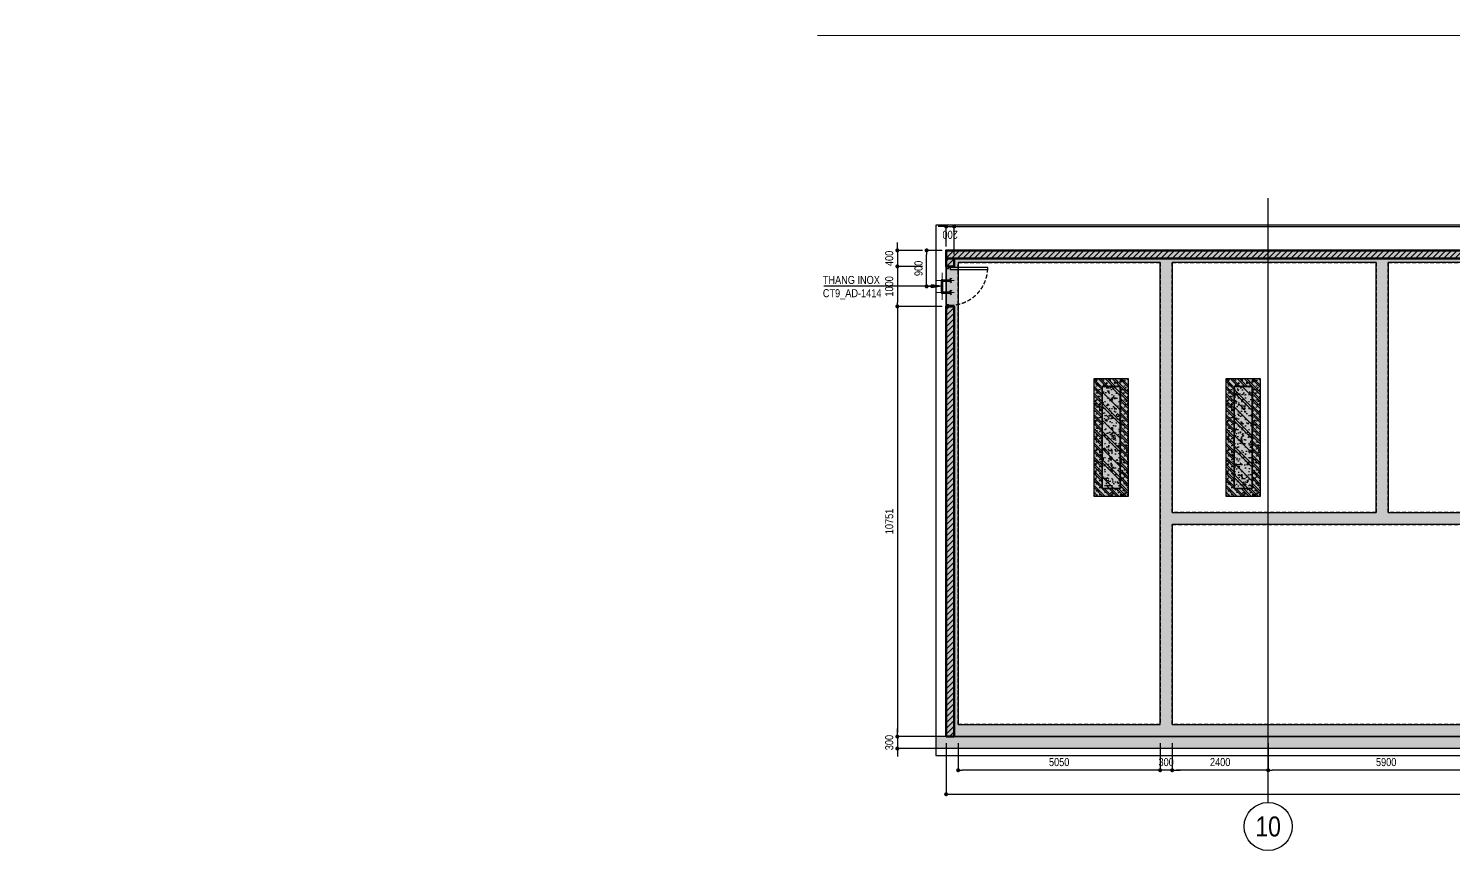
# Model space of a CAD drawing. Header units: millimetres. Extents: x -3021235 to -2791292, y 574414 to 656108.
# Drawn here: x -2884535 to -2848912, y 614676 to 635219 of the extents above; entities that cross this region are included whole.
import ezdxf
from ezdxf.enums import TextEntityAlignment as Align
from ezdxf.xclip import XClip

# ---------------------------------------------------------------- set-up
doc = ezdxf.new("R2010")
doc.units = ezdxf.units.MM
doc.header["$LTSCALE"] = 100
doc.header["$MEASUREMENT"] = 0
for name, pattern in [('Grid Line 200$0$Center101', [13, 10, -1, 1, -1]), ('Hidden10.5', [1.5, 1, -0.5]), ('HTT Center', [13, 10, -1, 1, -1]), ('HTT Hidden 10.5', [1.5, 1, -0.5]), ('MB Ham 2$0$Core 1A$0$Hidden10.5', [1.5, 1, -0.5])]:
    doc.linetypes.add(name, pattern=pattern)
doc.layers.get('0').update_dxf_attribs({"lineweight": 9})
doc.layers.get('Defpoints').update_dxf_attribs({"color": 254, "lineweight": 0})
for name, color, linetype in [('Dim 100', 14, 'Continuous'), ('Door', 20, 'Continuous'), ('Grid Line 200$0$Grid Line', 251, 'Grid Line 200$0$Center101'), ('Hatch vat lieu', 252, 'Continuous'), ('Ky hieu Truc', 1, 'Continuous'), ('Level', 94, 'Continuous'), ('MB Ham 2$0$Concrete Hatch', 218, 'Continuous'), ('MB Ham 2$0$Concrete Line', 6, 'Continuous'), ('MB Ham 2$0$Concrete Solid', 216, 'Continuous'), ('MB Ham 2$0$Opening Hidden', 154, 'MB Ham 2$0$Core 1A$0$Hidden10.5'), ('mb_cot ham 2$0$Concrete Hatch', 218, 'Continuous'), ('mb_cot ham 2$0$Concrete Line', 6, 'Continuous'), ('mb_cot ham 2$0$Concrete Solid', 216, 'Continuous'), ('mb_loi thang 2-19 twa$0$Brick Wall', 4, 'Continuous'), ('mb_loi thang 2-19 twa$0$Wall Hatch', 134, 'Continuous'), ('Net Thay khac', 30, 'Continuous'), ('Net thay Tuong', 3, 'Continuous')]:
    doc.layers.add(name, color=color, linetype=linetype)
doc.layers.add('Luoi Truc', color=251, linetype='HTT Center', lineweight=9)
doc.layers.add('mb_loi thang 2-19 twa$0$Wall Line', color=4, linetype='Continuous', lineweight=70)
doc.styles.add('Chi Tiet Ramp DD$0$VNI-HelveC', font='VHELVCN_0.TTF')
doc.styles.add('Grid Line 200$0$VNI-HelveCB', font='VHELVCB_0.TTF')
doc.styles.add('VNI-HelveC', font='VHELVCN_0.TTF')
doc.dimstyles.new('DIM 100', dxfattribs={"dimscale": 100, "dimtxt": 2, "dimasz": 1, "dimexe": 0, "dimexo": 1, "dimgap": 1, "dimtad": 1, "dimdec": 0, "dimzin": 12, "dimdsep": 46, "dimtxsty": 'Chi Tiet Ramp DD$0$VNI-HelveC', "dimblk": 'Chi Tiet Ramp DD$0$_Dot', "dimcen": 1, "dimclrd": 256, "dimclre": 256, "dimclrt": 3, "dimadec": 0, "dimazin": 0, "dimtfac": 1, "dimtdec": 0, "dimtix": 1, "dimtmove": 2, "dimatfit": 3, "dimldrblk": 'Chi Tiet Ramp DD$0$HTT Arrow 30', "dimfxl": 0, "dimtolj": 1, "dimtzin": 0, "dimarcsym": 0})
pattern_1 = [(45, (-105750, -127600), (-88.38835, 88.38835), []), (45, (-105750, -127545), (-88.38835, 88.38835), []), (50, (-105750, -127600), (358.6301, -31.37607), [37.5, -412.5]), (355, (-105750, -127600), (-69.3757, 376.0961), [30, -330]), (100.4514, (-105720.1, -127602.6), (289.2547, 344.7198), [31.8701, -350.57106]), (46.1842, (-105750, -127500), (533.6205, -82.7595), [56.25, -618.75]), (96.6356, (-105705.53, -127506.9), (467.3314, 487.059), [47.8051, -525.8565]), (351.1842, (-105750, -127500), (467.331, 487.0593), [45, -495]), (21, (-105700, -127525), (298.4535, -201.30945), [37.5, -412.5]), (326, (-105700, -127525), (121.6577, 362.575), [30, -330]), (71.4514, (-105675.13, -127541.77), (420.1113, 161.26525), [31.8701, -350.57106]), (37.5, (-105750, -127600), (6.07993, 166.44693), [0, -326, 0, -335, 0, -331.25]), (7.5, (-105750, -127600), (131.53477, 197.20586), [0, -191, 0, -318.5, 0, -126.25]), (327.5, (-105861.5, -127600), (266.91122, -11.27744), [0, -125, 0, -390, 0, -517.5]), (317.5, (-105911.5, -127600), (291.5931, 50.0525), [0, -162.5, 0, -259, 0, -367.5]), (0, (-105575, -127425), (0, 875), [87.5, -787.5]), (0, (-105312.5, -127250), (0, 875), [87.5, -787.5]), (0, (-105487.5, -126900), (0, 875), [87.5, -350, 87.5, -350]), (90, (-105575, -127425), (-875, 5e-14), [87.5, -787.5]), (90, (-105487.5, -126900), (-875, 5e-14), [87.5, -787.5]), (90, (-105225, -127250), (-875, 5e-14), [87.5, -787.5]), (90, (-105050, -126987.5), (-875, 5e-14), [87.5, -787.5]), (135, (-105487.5, -127425), (-875.0164, 9e-14), [123.76, -1113.7]), (135, (-105400, -126900), (-875.0164, 9e-14), [123.76, -1113.7]), (45, (-105312.5, -127250), (0, 875.0164), [123.76, -247.485, 123.76, -742.455]), (0, (-105925, -127600), (87.5, 87.5), [-175, 0])]

# ---------------------------------------------------------------- blocks, each defined once
blk = doc.blocks.new('*U877')
at = {"layer": 'mb_cot ham 2$0$Concrete Hatch'}
h = blk.add_hatch(dxfattribs=at)
h.set_pattern_fill('CONCRETE', color=256, scale=50, style=0, pattern_type=2)
h.set_pattern_definition([(45, (2000, -300), (-176.777, 176.777), []), (45, (2000, -250), (-353.55, 353.55), []), (50, (2000, -300), (358.63, -31.376), [37.5, -412.5]), (355, (2000, -300), (-69.376, 376.096), [30, -330]), (100.451, (2029.9, -302.6), (289.255, 344.72), [31.87, -350.57]), (46.184, (2000, -200), (533.62, -82.76), [56.25, -618.75]), (96.636, (2044.47, -206.9), (467.33, 487.06), [47.8, -525.86]), (351.184, (2000, -200), (467.33, 487.06), [45, -495]), (21, (2050, -225), (298.454, -201.31), [37.5, -412.5]), (326, (2050, -225), (121.66, 362.575), [30, -330]), (71.451, (2074.87, -241.78), (420.11, 161.265), [31.87, -350.57]), (37.5, (2000, -300), (6.08, 166.447), [0, -326, 0, -335, 0, -331.25]), (7.5, (2000, -300), (131.535, 197.206), [0, -191, 0, -318.5, 0, -126.25]), (327.5, (1888.5, -300), (266.911, -11.2774), [0, -125, 0, -390, 0, -517.5]), (317.5, (1838.5, -300), (291.593, 50.052), [0, -162.5, 0, -259, 0, -367.5]), (0, (2175, -125), (0, 875), [87.5, -787.5]), (0, (2437.5, 50), (0, 875), [87.5, -787.5]), (0, (2262.5, 400), (0, 875), [87.5, -350, 87.5, -350]), (90, (2175, -125), (-875, 5e-14), [87.5, -787.5]), (90, (2262.5, 400), (-875, 5e-14), [87.5, -787.5]), (90, (2525, 50), (-875, 5e-14), [87.5, -787.5]), (90, (2700, 312.5), (-875, 5e-14), [87.5, -787.5]), (135, (2262.5, -125), (-875.02, 9e-14), [123.76, -1113.7]), (135, (2350, 400), (-875.02, 9e-14), [123.76, -1113.7]), (45, (2437.5, 50), (9e-14, 875.02), [123.76, -247.485, 123.76, -742.455]), (0, (1825, -300), (87.5, 87.5), [-175, 0])])
h.paths.add_polyline_path([(-250, 100), (-250, -350), (2300, -350), (2300, 100)])
at = {"layer": 'mb_cot ham 2$0$Concrete Solid'}
blk.add_hatch(color=256, dxfattribs=at).paths.add_polyline_path([(-250, 100), (-250, -350), (2300, -350), (2300, 100)])
at = {"layer": 'mb_cot ham 2$0$Concrete Line'}
blk.add_lwpolyline([(-250, 100), (-250, -350), (2300, -350), (2300, 100)], close=True, dxfattribs=at)
blk = doc.blocks.new('*U879')
at = {"layer": 'mb_cot ham 2$0$Concrete Hatch'}
h = blk.add_hatch(dxfattribs=at)
h.set_pattern_fill('CONCRETE', color=256, scale=50, style=0, pattern_type=2)
h.set_pattern_definition([(45, (2000, -400), (-176.777, 176.777), []), (45, (2000, -350), (-353.55, 353.55), []), (50, (2000, -400), (358.63, -31.376), [37.5, -412.5]), (355, (2000, -400), (-69.376, 376.096), [30, -330]), (100.451, (2029.9, -402.6), (289.255, 344.72), [31.87, -350.57]), (46.184, (2000, -300), (533.62, -82.76), [56.25, -618.75]), (96.636, (2044.47, -306.9), (467.33, 487.06), [47.8, -525.86]), (351.184, (2000, -300), (467.33, 487.06), [45, -495]), (21, (2050, -325), (298.454, -201.31), [37.5, -412.5]), (326, (2050, -325), (121.66, 362.575), [30, -330]), (71.451, (2074.87, -341.78), (420.11, 161.265), [31.87, -350.57]), (37.5, (2000, -400), (6.08, 166.447), [0, -326, 0, -335, 0, -331.25]), (7.5, (2000, -400), (131.535, 197.206), [0, -191, 0, -318.5, 0, -126.25]), (327.5, (1888.5, -400), (266.911, -11.2774), [0, -125, 0, -390, 0, -517.5]), (317.5, (1838.5, -400), (291.593, 50.052), [0, -162.5, 0, -259, 0, -367.5]), (0, (2175, -225), (0, 875), [87.5, -787.5]), (0, (2437.5, -50), (0, 875), [87.5, -787.5]), (0, (2262.5, 300), (0, 875), [87.5, -350, 87.5, -350]), (90, (2175, -225), (-875, 5e-14), [87.5, -787.5]), (90, (2262.5, 300), (-875, 5e-14), [87.5, -787.5]), (90, (2525, -50), (-875, 5e-14), [87.5, -787.5]), (90, (2700, 212.5), (-875, 5e-14), [87.5, -787.5]), (135, (2262.5, -225), (-875.02, 9e-14), [123.76, -1113.7]), (135, (2350, 300), (-875.02, 9e-14), [123.76, -1113.7]), (45, (2437.5, -50), (9e-14, 875.02), [123.76, -247.485, 123.76, -742.455]), (0, (1825, -400), (87.5, 87.5), [-175, 0])])
h.paths.add_polyline_path([(-250, 50), (-250, -400), (2300, -400), (2300, 50)])
at = {"layer": 'mb_cot ham 2$0$Concrete Solid'}
blk.add_hatch(color=256, dxfattribs=at).paths.add_polyline_path([(-250, 50), (-250, -400), (2300, -400), (2300, 50)])
at = {"layer": 'mb_cot ham 2$0$Concrete Line'}
blk.add_lwpolyline([(-250, 50), (-250, -400), (2300, -400), (2300, 50)], close=True, dxfattribs=at)
blk = doc.blocks.new('mb_cot ham 2')
at = {"layer": 'mb_cot ham 2$0$Concrete Hatch'}
h = blk.add_hatch(dxfattribs=at)
h.set_pattern_fill('BTCT', color=256, scale=100, style=0, pattern_type=2)
h.set_pattern_definition([(45, (0, 0), (-176.7767, 176.7767), []), (45, (0, 110), (-176.7767, 176.7767), []), (50, (0, 0), (717.2602, -62.7521), [75, -825]), (355, (0, 0), (-138.7513, 752.192), [60, -660]), (100.4514, (59.8, -5.2), (578.5094, 689.4395), [63.7402, -701.142]), (46.1842, (0, 200), (1067.241, -165.519), [112.5, -1237.5]), (96.6356, (88.9, 186.2), (934.6627, 974.118), [95.61, -1051.713]), (351.1842, (0, 200), (934.662, 974.1186), [90, -990]), (21, (100, 150), (596.907, -402.6189), [75, -825]), (326, (100, 150), (243.3153, 725.15), [60, -660]), (71.4514, (149.74, 116.45), (840.2226, 322.5305), [63.7402, -701.142]), (37.5, (0, 0), (12.15986, 332.89385), [0, -652, 0, -670, 0, -662.5]), (7.5, (0, 0), (263.06954, 394.4117), [0, -382, 0, -637, 0, -252.5]), (327.5, (-223, 0), (533.82244, -22.55487), [0, -250, 0, -780, 0, -1035]), (317.5, (-323, 0), (583.1862, 100.105), [0, -325, 0, -518, 0, -735]), (0, (350, 350), (0, 1750), [175, -1575]), (0, (875, 700), (0, 1750), [175, -1575]), (0, (525, 1400), (0, 1750), [175, -700, 175, -700]), (90, (350, 350), (-1750, 1e-13), [175, -1575]), (90, (525, 1400), (-1750, 1e-13), [175, -1575]), (90, (1050, 700), (-1750, 1e-13), [175, -1575]), (90, (1400, 1225), (-1750, 1e-13), [175, -1575]), (135, (525, 350), (-1750.033, 2e-13), [247.52, -2227.4]), (135, (700, 1400), (-1750.033, 2e-13), [247.52, -2227.4]), (45, (875, 700), (0, 1750.033), [247.52, -494.97, 247.52, -1484.91]), (0, (-350, 0), (175, 175), [-350, 0])])
h.paths.add_polyline_path([(105750, -5914), (103435, -8700), (32650, -8700), (32650, 84350), (0, 84350), (0, 85750), (-10600, 85750), (-10600, 163100), (99534, 163100), (105750, 158110), (105750, 127422), (105750, 127341)], flags=16)
h.paths.add_polyline_path([(99639, 163400), (-10900, 163400), (-10900, 85450), (-300, 85450), (-300, 84050), (32350, 84050), (32350, -9000), (103576, -9000), (106050, -6022), (106050, 158254)])
at = {"layer": 'mb_cot ham 2$0$Concrete Solid'}
h = blk.add_hatch(color=256, dxfattribs=at)
h.paths.add_polyline_path([(105750, -5914), (103435, -8700), (32650, -8700), (32650, 84350), (0, 84350), (0, 85750), (-10600, 85750), (-10600, 163100), (99534, 163100), (105750, 158110)], flags=16)
h.paths.add_polyline_path([(99639, 163400), (-10900, 163400), (-10900, 85450), (-300, 85450), (-300, 84050), (32350, 84050), (32350, -9000), (103576, -9000), (106050, -6022), (106050, 158254)])
at = {"layer": 'mb_cot ham 2$0$Concrete Line'}
for points in [[(32350, 84050), (-300, 84050), (-300, 85450), (-10900, 85450), (-10900, 163400), (99639, 163400), (106050, 158254), (106050, -6022), (103576, -9000), (32350, -9000)], [(32650, 84350), (0, 84350), (0, 85750), (-10600, 85750), (-10600, 163100), (99534, 163100), (105750, 158110), (105750, -5914), (103435, -8700), (32650, -8700)]]:
    blk.add_lwpolyline(points, close=True, dxfattribs=at)
for name, p in [('*U877', (97250, 83850)), ('*U879', (97250, 80600))]:
    blk.add_blockref(name, p, dxfattribs=at)
blk = doc.blocks.new('MB Ham 2$0$A$C3ad28147')
at = {"layer": 'MB Ham 2$0$Concrete Hatch'}
h = blk.add_hatch(dxfattribs=at)
h.set_pattern_fill('BTCT', color=256, scale=50, style=0, pattern_type=2)
h.set_pattern_definition(pattern_1)
h.paths.add_polyline_path([(-12151, -51300), (0, -51300), (0, -125), (-12151, -125)])
h.paths.add_polyline_path([(-11851, -20400), (-11851, -14900), (-300, -14900), (-300, -20400)], flags=16)
h.paths.add_polyline_path([(-4450, -20700), (-4450, -27800), (-11851, -27800), (-11851, -20700)], flags=16)
h.paths.add_polyline_path([(-4150, -20700), (-300, -20700), (-300, -35150), (-11851, -35150), (-11851, -28100), (-4150, -28100)], flags=16)
h.paths.add_polyline_path([(-11850, -8625), (-11851, -5100), (-9801, -5100), (-9800, -8625)], flags=16)
h.paths.add_polyline_path([(-9501, -8625), (-9501, -425), (-300, -425), (-300, -8625)], flags=16)
h.paths.add_polyline_path([(-5600, -35450), (-5600, -40250), (-11851, -40250), (-11851, -35450)], flags=16)
h.paths.add_polyline_path([(-11851, -4800), (-11851, -425), (-9801, -425), (-9801, -4800)], flags=16)
h.paths.add_polyline_path([(-5300, -35450), (-300, -35450), (-300, -45650), (-5300, -45650)], flags=16)
h.paths.add_polyline_path([(-5600, -40550), (-5600, -45650), (-11851, -45650), (-11851, -40550)], flags=16)
h.paths.add_polyline_path([(-300, -45950), (-300, -51000), (-11851, -51000), (-11851, -45950)], flags=16)
h.paths.add_polyline_path([(-6000, -8925), (-6000, -8850), (-8950, -8850), (-8950, -8925), (-11851, -8925), (-11851, -14600), (-300, -14600), (-300, -8925)], flags=16)
h = blk.add_hatch(dxfattribs=at)
h.set_pattern_fill('BTCT', color=256, scale=50, style=0, pattern_type=2)
h.set_pattern_definition(pattern_1)
h.paths.add_polyline_path([(-6200, -44100), (-8750, -44100), (-8750, -43650), (-6200, -43650)], flags=16)
h.paths.add_polyline_path([(-6000, -44300), (-8950, -44300), (-8950, -43450), (-6000, -43450)])
h = blk.add_hatch(dxfattribs=at)
h.set_pattern_fill('BTCT', color=256, scale=50, style=0, pattern_type=2)
h.set_pattern_definition([(45, (-105750, -130900), (-88.38835, 88.38835), []), (45, (-105750, -130845), (-88.38835, 88.38835), []), (50, (-105750, -130900), (358.6301, -31.3761), [37.5, -412.5]), (355, (-105750, -130900), (-69.3757, 376.0961), [30, -330]), (100.4514, (-105720.1, -130902.6), (289.2547, 344.7198), [31.8701, -350.5711]), (46.1842, (-105750, -130800), (533.6205, -82.7595), [56.25, -618.75]), (96.6356, (-105705.53, -130806.9), (467.3314, 487.059), [47.8051, -525.8565]), (351.1842, (-105750, -130800), (467.331, 487.0593), [45, -495]), (21, (-105700, -130825), (298.4535, -201.30945), [37.5, -412.5]), (326, (-105700, -130825), (121.6577, 362.575), [30, -330]), (71.4514, (-105675.13, -130841.77), (420.1113, 161.26525), [31.8701, -350.5711]), (37.5, (-105750, -130900), (6.07993, 166.44693), [0, -326, 0, -335, 0, -331.25]), (7.5, (-105750, -130900), (131.53477, 197.20586), [0, -191, 0, -318.5, 0, -126.25]), (327.5, (-105861.5, -130900), (266.91122, -11.27744), [0, -125, 0, -390, 0, -517.5]), (317.5, (-105911.5, -130900), (291.5931, 50.0525), [0, -162.5, 0, -259, 0, -367.5]), (0, (-105575, -130725), (0, 875), [87.5, -787.5]), (0, (-105312.5, -130550), (0, 875), [87.5, -787.5]), (0, (-105487.5, -130200), (0, 875), [87.5, -350, 87.5, -350]), (90, (-105575, -130725), (-875, 5e-14), [87.5, -787.5]), (90, (-105487.5, -130200), (-875, 5e-14), [87.5, -787.5]), (90, (-105225, -130550), (-875, 5e-14), [87.5, -787.5]), (90, (-105050, -130287.5), (-875, 5e-14), [87.5, -787.5]), (135, (-105487.5, -130725), (-875.0164, 9e-14), [123.76, -1113.7]), (135, (-105400, -130200), (-875.0164, 9e-14), [123.76, -1113.7]), (45, (-105312.5, -130550), (0, 875.0164), [123.76, -247.485, 123.76, -742.455]), (0, (-105925, -130900), (87.5, 87.5), [-175, 0])])
h.paths.add_polyline_path([(-6200, -47400), (-8750, -47400), (-8750, -46950), (-6200, -46950)], flags=16)
h.paths.add_polyline_path([(-6000, -47600), (-8950, -47600), (-8950, -46750), (-6000, -46750)])
at = {"layer": 'MB Ham 2$0$Concrete Solid'}
h = blk.add_hatch(color=256, dxfattribs=at)
h.paths.add_polyline_path([(-12151, -51300), (0, -51300), (0, -125), (-12151, -125)])
h.paths.add_polyline_path([(-11851, -20400), (-11851, -14900), (-300, -14900), (-300, -20400)], flags=16)
h.paths.add_polyline_path([(-4450, -20700), (-4450, -27800), (-11851, -27800), (-11851, -20700)], flags=16)
h.paths.add_polyline_path([(-4150, -20700), (-300, -20700), (-300, -35150), (-11851, -35150), (-11851, -28100), (-4150, -28100)], flags=16)
h.paths.add_polyline_path([(-11850, -8625), (-11851, -5100), (-9801, -5100), (-9800, -8625)], flags=16)
h.paths.add_polyline_path([(-9501, -8625), (-9501, -425), (-300, -425), (-300, -8625)], flags=16)
h.paths.add_polyline_path([(-5600, -35450), (-5600, -40250), (-11851, -40250), (-11851, -35450)], flags=16)
h.paths.add_polyline_path([(-11851, -4800), (-11851, -425), (-9801, -425), (-9801, -4800)], flags=16)
h.paths.add_polyline_path([(-5300, -35450), (-300, -35450), (-300, -45650), (-5300, -45650)], flags=16)
h.paths.add_polyline_path([(-5600, -40550), (-5600, -45650), (-11851, -45650), (-11851, -40550)], flags=16)
h.paths.add_polyline_path([(-300, -45950), (-300, -51000), (-11851, -51000), (-11851, -45950)], flags=16)
h.paths.add_polyline_path([(-6000, -8925), (-6000, -8850), (-8950, -8850), (-8950, -8925), (-11851, -8925), (-11851, -14600), (-300, -14600), (-300, -8925)], flags=16)
h = blk.add_hatch(color=256, dxfattribs=at)
h.paths.add_polyline_path([(-6200, -44100), (-8750, -44100), (-8750, -43650), (-6200, -43650)], flags=16)
h.paths.add_polyline_path([(-6000, -44300), (-8950, -44300), (-8950, -43450), (-6000, -43450)])
h = blk.add_hatch(color=256, dxfattribs=at)
h.paths.add_polyline_path([(-6200, -47400), (-8750, -47400), (-8750, -46950), (-6200, -46950)], flags=16)
h.paths.add_polyline_path([(-6000, -47600), (-8950, -47600), (-8950, -46750), (-6000, -46750)])
at = {"layer": 'MB Ham 2$0$Concrete Line'}
for points in [[(-12151, -125), (0, -125), (0, -51300), (-12151, -51300)], [(-5600, -35450), (-11851, -35450), (-11851, -40250), (-5600, -40250)], [(-300, -35450), (-5300, -35450), (-5300, -45650), (-300, -45650)], [(-5600, -40550), (-11851, -40550), (-11851, -45650), (-5600, -45650)], [(-6000, -44300), (-8950, -44300), (-8950, -43450), (-6000, -43450)], [(-6200, -44100), (-8750, -44100), (-8750, -43650), (-6200, -43650)], [(-300, -45950), (-11851, -45950), (-11851, -51000), (-300, -51000)], [(-6000, -47600), (-8950, -47600), (-8950, -46750), (-6000, -46750)], [(-6200, -47400), (-8750, -47400), (-8750, -46950), (-6200, -46950)]]:
    blk.add_lwpolyline(points, close=True, dxfattribs=at)
at = {"layer": 'MB Ham 2$0$Opening Hidden'}
for points in [[(-5600, -35450), (-11851, -35450), (-11851, -40250), (-5600, -40250)], [(-300, -35450), (-5300, -35450), (-5300, -45650), (-300, -45650)], [(-5600, -40550), (-11851, -40550), (-11851, -45650), (-5600, -45650)], [(-300, -45950), (-5600, -45950), (-11851, -45950), (-11851, -51000), (-300, -51000)], [(-8950, -46750), (-6000, -46750), (-6000, -47600), (-8950, -47600)]]:
    blk.add_lwpolyline(points, close=True, dxfattribs=at)
blk = doc.blocks.new('MB Ham 2')
blk.add_blockref('mb_cot ham 2', (0, 0))
at = {"layer": 'MB Ham 2$0$Opening Hidden'}
blk.add_blockref('MB Ham 2$0$A$C3ad28147', (105750, 127600), dxfattribs=at)
blk = doc.blocks.new('Chi Tiet Ramp DD$0$_Dot')
at = {"color": 0, "linetype": 'ByBlock', "lineweight": -2}
blk.add_line((-0.5, 0), (-1, 0), dxfattribs=at)
at = {"color": 0, "linetype": 'ByBlock', "const_width": 0.5}
blk.add_lwpolyline([(-0.25, 0, 1), (0.25, 0, 1)], format="xyb", close=True, dxfattribs=at)
blk = doc.blocks.new('Chi Tiet Ramp DD$0$HTT Arrow 30')
blk.add_hatch(color=256).paths.add_polyline_path([(-2.5, 0.375), (-2.5, -0.375), (0, 0)])
at = {"color": 0, "linetype": 'ByBlock', "lineweight": -2}
for p, q in [((0, 0), (-2.5, 0.375)), ((-2.5, -0.375), (-2.5, 0.375)), ((0, 0), (-2.5, -0.375))]:
    blk.add_line(p, q, dxfattribs=at)
blk = doc.blocks.new('*U621')
at = {"layer": 'mb_loi thang 2-19 twa$0$Wall Hatch'}
h = blk.add_hatch(dxfattribs=at)
h.set_pattern_fill('LINE10', color=256, scale=100, angle=45, style=0, pattern_type=2)
h.set_pattern_definition([(45, (-400, 47875), (-70.71068, 70.71068), [])])
h.paths.add_polyline_path([(0, 51175), (0, 0), (200, 0), (200, 51175)])
at = {"layer": 'mb_loi thang 2-19 twa$0$Wall Line'}
blk.add_lwpolyline([(0, 51175), (0, 0), (200, 0), (200, 51175)], close=True, dxfattribs=at)
blk = doc.blocks.new('HHH')
at = {"layer": 'Hatch vat lieu', "linetype": 'HTT Hidden 10.5', "ltscale": 0.1}
for p, q in [((-208, 122), (-194, 137)), ((-208, 122), (-166, 80)), ((-194, 137), (-152, 94)), ((-166, 0), (-166, 80)), ((-152, 94), (-148, 94)), ((-106, 137), (-148, 94)), ((-92, 122), (-134, 80)), ((-134, 0), (-134, 80)), ((-92, 122), (-106, 137)), ((92, 122), (106, 137)), ((92, 122), (134, 80)), ((106, 137), (148, 94)), ((134, 0), (134, 80)), ((148, 94), (152, 94)), ((194, 137), (152, 94)), ((208, 122), (166, 80)), ((166, 0), (166, 80)), ((208, 122), (194, 137))]:
    blk.add_line(p, q, dxfattribs=at)
at = {"layer": 'Luoi Truc', "linetype": 'HTT Center', "ltscale": 0.1}
for p, q in [((-150, -265), (-150, 200)), ((150, -265), (150, 200)), ((-335, -100), (335, -100))]:
    blk.add_line(p, q, dxfattribs=at)
at = {"layer": 'Net Thay khac'}
for p, q in [((-166, -81), (-166, 0)), ((-134, -81), (-134, 0)), ((134, -81), (134, 0)), ((166, -81), (166, 0)), ((-131, -84), (131, -84)), ((-131, -116), (131, -116))]:
    blk.add_line(p, q, dxfattribs=at)
at = {"layer": 'Net thay Tuong'}
for centre in [(-150, -100), (150, -100)]:
    blk.add_circle(centre, 25, dxfattribs=at)
blk = doc.blocks.new('Door 1000-1')
at = {"color": 0, "linetype": 'ByBlock'}
blk.add_lwpolyline([(30, 100), (75, 100), (75, 1040), (30, 1040)], close=True, dxfattribs=at)
for points in [[(50, 55), (30, 55), (30, 100), (0, 100), (0, 0), (50, 0), (50, 55)], [(950, 55), (970, 55), (970, 100), (1000, 100), (1000, 0), (950, 0), (950, 55)]]:
    blk.add_lwpolyline(points, dxfattribs=at)
at = {"color": 0, "linetype": 'Hidden10.5'}
blk.add_arc((30, 100), 940, 0, 90, dxfattribs=at)
blk = doc.blocks.new('*U635')
at = {"layer": 'Door', "xscale": -1}
blk.add_blockref('Door 1000-1', (1000, 0), dxfattribs=at)
blk = doc.blocks.new('*U636')
at = {"layer": 'mb_loi thang 2-19 twa$0$Wall Hatch'}
h = blk.add_hatch(dxfattribs=at)
h.set_pattern_fill('LINE10', color=256, scale=100, angle=45, style=0, pattern_type=2)
h.set_pattern_definition([(45, (1000, 8850), (-70.7107, 70.7107), [])])
h.paths.add_polyline_path([(-10750, 0), (0, 0), (0, 200), (-10750, 200)])
at = {"layer": 'mb_loi thang 2-19 twa$0$Wall Line'}
blk.add_lwpolyline([(-10750, 0), (0, 0), (0, 200), (-10750, 200)], close=True, dxfattribs=at)
blk = doc.blocks.new('*U637')
at = {"layer": 'mb_loi thang 2-19 twa$0$Wall Hatch'}
h = blk.add_hatch(dxfattribs=at)
h.set_pattern_fill('LINE10', color=256, scale=100, angle=45, style=0, pattern_type=2)
h.set_pattern_definition([(45, (11550, 8850), (-70.7107, 70.7107), [])])
h.paths.add_polyline_path([(-200, 0), (0, 0), (0, 200), (-200, 200)])
at = {"layer": 'mb_loi thang 2-19 twa$0$Wall Line'}
blk.add_lwpolyline([(-200, 0), (0, 0), (0, 200), (-200, 200)], close=True, dxfattribs=at)
blk = doc.blocks.new('*D998')
at = {"layer": 'Defpoints', "color": 0, "transparency": 16777216}
for p in [(-2861395, 630268), (-2861595, 629674), (-2861395, 629474)]:
    blk.add_point(p, dxfattribs=at)
at = {"layer": 'Dim 100', "lineweight": -2, "transparency": 16777216}
for p, q in [((-2861695, 630268), (-2861795, 630268)), ((-2861595, 629774), (-2861595, 630268)), ((-2861595, 630268), (-2861395, 630268)), ((-2861395, 629574), (-2861395, 630268)), ((-2861295, 630268), (-2861195, 630268))]:
    blk.add_line(p, q, dxfattribs=at)
at = {"layer": 'Dim 100', "lineweight": -2, "transparency": 16777216, "xscale": 100, "yscale": 100, "zscale": 100}
blk.add_blockref('Chi Tiet Ramp DD$0$_Dot', (-2861595, 630268), dxfattribs=at)
at = {"layer": 'Dim 100', "lineweight": -2, "transparency": 16777216, "xscale": 100, "yscale": 100, "zscale": 100, "rotation": 180}
blk.add_blockref('Chi Tiet Ramp DD$0$_Dot', (-2861395, 630268), dxfattribs=at)
at = {"layer": 'Dim 100', "color": 3, "transparency": 16777216, "insert": (-2861495, 630066), "char_height": 200, "attachment_point": 5, "rotation": 180, "style": 'Chi Tiet Ramp DD$0$VNI-HelveC'}
blk.add_mtext('\\A1;200', dxfattribs=at)
blk = doc.blocks.new('*D999')
at = {"layer": 'Defpoints', "color": 0, "transparency": 16777216}
for p in [(-2810620, 630268), (-2861395, 629674), (-2810620, 629674)]:
    blk.add_point(p, dxfattribs=at)
at = {"layer": 'Dim 100', "lineweight": -2, "transparency": 16777216}
for p, q in [((-2861395, 629774), (-2861395, 630268)), ((-2861295, 630268), (-2810720, 630268)), ((-2810620, 629774), (-2810620, 630268))]:
    blk.add_line(p, q, dxfattribs=at)
at = {"layer": 'Dim 100', "lineweight": -2, "transparency": 16777216, "xscale": 100, "yscale": 100, "zscale": 100, "rotation": 180}
blk.add_blockref('Chi Tiet Ramp DD$0$_Dot', (-2861395, 630268), dxfattribs=at)
at = {"layer": 'Dim 100', "lineweight": -2, "transparency": 16777216, "xscale": 100, "yscale": 100, "zscale": 100}
blk.add_blockref('Chi Tiet Ramp DD$0$_Dot', (-2810620, 630268), dxfattribs=at)
at = {"layer": 'Dim 100', "color": 3, "transparency": 16777216, "insert": (-2836008, 630066), "char_height": 200, "attachment_point": 5, "rotation": 180, "style": 'Chi Tiet Ramp DD$0$VNI-HelveC'}
blk.add_mtext('\\A1;50775', dxfattribs=at)
blk = doc.blocks.new('*D1001')
at = {"layer": 'Defpoints', "color": 0, "transparency": 16777216}
for p in [(-2862084, 629674), (-2862815, 629274), (-2862084, 629274)]:
    blk.add_point(p, dxfattribs=at)
at = {"layer": 'Dim 100', "lineweight": -2, "transparency": 16777216}
for p, q in [((-2862815, 629774), (-2862815, 629874)), ((-2862184, 629674), (-2862815, 629674)), ((-2862815, 629674), (-2862815, 629274)), ((-2862184, 629274), (-2862815, 629274)), ((-2862815, 629174), (-2862815, 629074))]:
    blk.add_line(p, q, dxfattribs=at)
at = {"layer": 'Dim 100', "lineweight": -2, "transparency": 16777216, "xscale": 100, "yscale": 100, "zscale": 100}
for p, rotation in [((-2862815, 629674), 270), ((-2862815, 629274), 90)]:
    blk.add_blockref('Chi Tiet Ramp DD$0$_Dot', p, dxfattribs=dict(at, rotation=rotation))
at = {"layer": 'Dim 100', "color": 3, "transparency": 16777216, "insert": (-2863017, 629474), "char_height": 200, "attachment_point": 5, "rotation": 90, "style": 'Chi Tiet Ramp DD$0$VNI-HelveC'}
blk.add_mtext('\\A1;400', dxfattribs=at)
blk = doc.blocks.new('*D1002')
at = {"layer": 'Defpoints', "color": 0, "transparency": 16777216}
for p in [(-2862084, 629274), (-2862815, 628274), (-2862084, 628274)]:
    blk.add_point(p, dxfattribs=at)
at = {"layer": 'Dim 100', "lineweight": -2, "transparency": 16777216}
for p, q in [((-2862184, 629274), (-2862815, 629274)), ((-2862815, 629174), (-2862815, 628374)), ((-2862184, 628274), (-2862815, 628274))]:
    blk.add_line(p, q, dxfattribs=at)
at = {"layer": 'Dim 100', "lineweight": -2, "transparency": 16777216, "xscale": 100, "yscale": 100, "zscale": 100}
for p, rotation in [((-2862815, 629274), 90), ((-2862815, 628274), 270)]:
    blk.add_blockref('Chi Tiet Ramp DD$0$_Dot', p, dxfattribs=dict(at, rotation=rotation))
at = {"layer": 'Dim 100', "color": 3, "transparency": 16777216, "insert": (-2863017, 628774), "char_height": 200, "attachment_point": 5, "rotation": 90, "style": 'Chi Tiet Ramp DD$0$VNI-HelveC'}
blk.add_mtext('\\A1;1000', dxfattribs=at)
blk = doc.blocks.new('*D1003')
at = {"layer": 'Defpoints', "color": 0, "transparency": 16777216}
for p in [(-2861595, 628274), (-2862815, 617523), (-2861595, 617523)]:
    blk.add_point(p, dxfattribs=at)
at = {"layer": 'Dim 100', "lineweight": -2, "transparency": 16777216}
for p, q in [((-2861695, 628274), (-2862815, 628274)), ((-2862815, 628174), (-2862815, 617623)), ((-2861695, 617523), (-2862815, 617523))]:
    blk.add_line(p, q, dxfattribs=at)
at = {"layer": 'Dim 100', "lineweight": -2, "transparency": 16777216, "xscale": 100, "yscale": 100, "zscale": 100}
for p, rotation in [((-2862815, 628274), 90), ((-2862815, 617523), 270)]:
    blk.add_blockref('Chi Tiet Ramp DD$0$_Dot', p, dxfattribs=dict(at, rotation=rotation))
at = {"layer": 'Dim 100', "color": 3, "transparency": 16777216, "insert": (-2863017, 622899), "char_height": 200, "attachment_point": 5, "rotation": 90, "style": 'Chi Tiet Ramp DD$0$VNI-HelveC'}
blk.add_mtext('\\A1;10751', dxfattribs=at)
blk = doc.blocks.new('*D1004')
at = {"layer": 'Defpoints', "color": 0, "transparency": 16777216}
for p in [(-2861595, 617523), (-2862815, 617223), (-2861595, 617223)]:
    blk.add_point(p, dxfattribs=at)
at = {"layer": 'Dim 100', "lineweight": -2, "transparency": 16777216}
for p, q in [((-2862815, 617623), (-2862815, 617723)), ((-2861695, 617523), (-2862815, 617523)), ((-2862815, 617523), (-2862815, 617223)), ((-2861695, 617223), (-2862815, 617223)), ((-2862815, 617123), (-2862815, 617023))]:
    blk.add_line(p, q, dxfattribs=at)
at = {"layer": 'Dim 100', "lineweight": -2, "transparency": 16777216, "xscale": 100, "yscale": 100, "zscale": 100}
for p, rotation in [((-2862815, 617523), 270), ((-2862815, 617223), 90)]:
    blk.add_blockref('Chi Tiet Ramp DD$0$_Dot', p, dxfattribs=dict(at, rotation=rotation))
at = {"layer": 'Dim 100', "color": 3, "transparency": 16777216, "insert": (-2863017, 617373), "char_height": 200, "attachment_point": 5, "rotation": 90, "style": 'Chi Tiet Ramp DD$0$VNI-HelveC'}
blk.add_mtext('\\A1;300', dxfattribs=at)
blk = doc.blocks.new('*D1009')
at = {"layer": 'Defpoints', "color": 0, "transparency": 16777216}
for p in [(-2853545, 617460), (-2847645, 617460), (-2853545, 616681)]:
    blk.add_point(p, dxfattribs=at)
at = {"layer": 'Dim 100', "lineweight": -2, "transparency": 16777216}
for p, q in [((-2853545, 617360), (-2853545, 616681)), ((-2847645, 617360), (-2847645, 616681)), ((-2847745, 616681), (-2853445, 616681))]:
    blk.add_line(p, q, dxfattribs=at)
at = {"layer": 'Dim 100', "lineweight": -2, "transparency": 16777216, "xscale": 100, "yscale": 100, "zscale": 100, "rotation": 180}
blk.add_blockref('Chi Tiet Ramp DD$0$_Dot', (-2853545, 616681), dxfattribs=at)
at = {"layer": 'Dim 100', "lineweight": -2, "transparency": 16777216, "xscale": 100, "yscale": 100, "zscale": 100}
blk.add_blockref('Chi Tiet Ramp DD$0$_Dot', (-2847645, 616681), dxfattribs=at)
at = {"layer": 'Dim 100', "color": 3, "transparency": 16777216, "insert": (-2850595, 616884), "char_height": 200, "attachment_point": 5, "style": 'Chi Tiet Ramp DD$0$VNI-HelveC'}
blk.add_mtext('\\A1;5900', dxfattribs=at)
blk = doc.blocks.new('*U927')
at = {"layer": 'Grid Line 200$0$Grid Line'}
blk.add_line((0, 0), (0, 148), dxfattribs=at)
at = {"layer": 'Ky hieu Truc', "lineweight": -2}
blk.add_line((0, -3), (0, 0), dxfattribs=at)
blk.add_circle((0, -9), 6, dxfattribs=at)
at = {"layer": 'Ky hieu Truc', "color": 3, "lineweight": -2, "style": 'Grid Line 200$0$VNI-HelveCB'}
blk.add_attdef('GRID', text='', height=5, dxfattribs=at).set_placement((0, -9), align=Align.MIDDLE)
blk = doc.blocks.new('*D1022')
at = {"layer": 'Defpoints', "color": 0, "transparency": 16777216}
for p in [(-2855945, 617460), (-2853545, 617460), (-2855945, 616681)]:
    blk.add_point(p, dxfattribs=at)
at = {"layer": 'Dim 100', "lineweight": -2, "transparency": 16777216}
for p, q in [((-2855945, 617360), (-2855945, 616681)), ((-2853545, 617360), (-2853545, 616681)), ((-2853645, 616681), (-2855845, 616681))]:
    blk.add_line(p, q, dxfattribs=at)
at = {"layer": 'Dim 100', "lineweight": -2, "transparency": 16777216, "xscale": 100, "yscale": 100, "zscale": 100, "rotation": 180}
blk.add_blockref('Chi Tiet Ramp DD$0$_Dot', (-2855945, 616681), dxfattribs=at)
at = {"layer": 'Dim 100', "lineweight": -2, "transparency": 16777216, "xscale": 100, "yscale": 100, "zscale": 100}
blk.add_blockref('Chi Tiet Ramp DD$0$_Dot', (-2853545, 616681), dxfattribs=at)
at = {"layer": 'Dim 100', "color": 3, "transparency": 16777216, "insert": (-2854745, 616884), "char_height": 200, "attachment_point": 5, "style": 'Chi Tiet Ramp DD$0$VNI-HelveC'}
blk.add_mtext('\\A1;2400', dxfattribs=at)
blk = doc.blocks.new('*D1023')
at = {"layer": 'Defpoints', "color": 0, "transparency": 16777216}
for p in [(-2856245, 617460), (-2855945, 617460), (-2856245, 616681)]:
    blk.add_point(p, dxfattribs=at)
at = {"layer": 'Dim 100', "lineweight": -2, "transparency": 16777216}
for p, q in [((-2856245, 617360), (-2856245, 616681)), ((-2855945, 617360), (-2855945, 616681)), ((-2856345, 616681), (-2856445, 616681)), ((-2855945, 616681), (-2856245, 616681)), ((-2855845, 616681), (-2855745, 616681))]:
    blk.add_line(p, q, dxfattribs=at)
at = {"layer": 'Dim 100', "lineweight": -2, "transparency": 16777216, "xscale": 100, "yscale": 100, "zscale": 100}
blk.add_blockref('Chi Tiet Ramp DD$0$_Dot', (-2856245, 616681), dxfattribs=at)
at = {"layer": 'Dim 100', "lineweight": -2, "transparency": 16777216, "xscale": 100, "yscale": 100, "zscale": 100, "rotation": 180}
blk.add_blockref('Chi Tiet Ramp DD$0$_Dot', (-2855945, 616681), dxfattribs=at)
at = {"layer": 'Dim 100', "color": 3, "transparency": 16777216, "insert": (-2856095, 616884), "char_height": 200, "attachment_point": 5, "style": 'Chi Tiet Ramp DD$0$VNI-HelveC'}
blk.add_mtext('\\A1;300', dxfattribs=at)
blk = doc.blocks.new('*D1024')
at = {"layer": 'Defpoints', "color": 0, "transparency": 16777216}
for p in [(-2861295, 617460), (-2856245, 617460), (-2861295, 616681)]:
    blk.add_point(p, dxfattribs=at)
at = {"layer": 'Dim 100', "lineweight": -2, "transparency": 16777216}
for p, q in [((-2861295, 617360), (-2861295, 616681)), ((-2856245, 617360), (-2856245, 616681)), ((-2856345, 616681), (-2861195, 616681))]:
    blk.add_line(p, q, dxfattribs=at)
at = {"layer": 'Dim 100', "lineweight": -2, "transparency": 16777216, "xscale": 100, "yscale": 100, "zscale": 100, "rotation": 180}
blk.add_blockref('Chi Tiet Ramp DD$0$_Dot', (-2861295, 616681), dxfattribs=at)
at = {"layer": 'Dim 100', "lineweight": -2, "transparency": 16777216, "xscale": 100, "yscale": 100, "zscale": 100}
blk.add_blockref('Chi Tiet Ramp DD$0$_Dot', (-2856245, 616681), dxfattribs=at)
at = {"layer": 'Dim 100', "color": 3, "transparency": 16777216, "insert": (-2858770, 616884), "char_height": 200, "attachment_point": 5, "style": 'Chi Tiet Ramp DD$0$VNI-HelveC'}
blk.add_mtext('\\A1;5050', dxfattribs=at)
blk = doc.blocks.new('*D1025')
at = {"layer": 'Defpoints', "color": 0, "transparency": 16777216}
for p in [(-2861595, 617460), (-2810420, 617460), (-2810420, 616081)]:
    blk.add_point(p, dxfattribs=at)
at = {"layer": 'Dim 100', "lineweight": -2, "transparency": 16777216}
for p, q in [((-2861595, 617360), (-2861595, 616081)), ((-2810420, 617360), (-2810420, 616081)), ((-2861495, 616081), (-2810520, 616081))]:
    blk.add_line(p, q, dxfattribs=at)
at = {"layer": 'Dim 100', "lineweight": -2, "transparency": 16777216, "xscale": 100, "yscale": 100, "zscale": 100, "rotation": 180}
blk.add_blockref('Chi Tiet Ramp DD$0$_Dot', (-2861595, 616081), dxfattribs=at)
at = {"layer": 'Dim 100', "lineweight": -2, "transparency": 16777216, "xscale": 100, "yscale": 100, "zscale": 100}
blk.add_blockref('Chi Tiet Ramp DD$0$_Dot', (-2810420, 616081), dxfattribs=at)
at = {"layer": 'Dim 100', "color": 3, "transparency": 16777216, "insert": (-2836008, 616284), "char_height": 200, "attachment_point": 5, "style": 'Chi Tiet Ramp DD$0$VNI-HelveC'}
blk.add_mtext('\\A1;51175', dxfattribs=at)
blk = doc.blocks.new('*D1028')
at = {"layer": 'Defpoints', "color": 0, "transparency": 16777216}
for p in [(-2862084, 629674), (-2861595, 629674), (-2861711, 628774)]:
    blk.add_point(p, dxfattribs=at)
at = {"layer": 'Dim 100', "lineweight": -2, "transparency": 16777216}
for p, q in [((-2861695, 629674), (-2862084, 629674)), ((-2862084, 628874), (-2862084, 629574)), ((-2861811, 628774), (-2862084, 628774))]:
    blk.add_line(p, q, dxfattribs=at)
at = {"layer": 'Dim 100', "lineweight": -2, "transparency": 16777216, "xscale": 100, "yscale": 100, "zscale": 100}
for p, rotation in [((-2862084, 629674), 90), ((-2862084, 628774), 270)]:
    blk.add_blockref('Chi Tiet Ramp DD$0$_Dot', p, dxfattribs=dict(at, rotation=rotation))
at = {"layer": 'Dim 100', "color": 3, "transparency": 16777216, "insert": (-2862286, 629224), "char_height": 200, "attachment_point": 5, "rotation": 90, "style": 'Chi Tiet Ramp DD$0$VNI-HelveC'}
blk.add_mtext('\\A1;900', dxfattribs=at)

msp = doc.modelspace()

# ---------------------------------------------------------------- linework, layer by layer
msp.add_lwpolyline([(-2864812.9, 635045.2), (-2808812.9, 635045.2)])
at = {"layer": 'Hatch vat lieu', "linetype": 'HTT Hidden 10.5'}
for points in [[(-2856245.1, 617823.2), (-2861295.1, 617823.2), (-2861295.1, 629374), (-2856245.1, 629374), (-2856245.1, 617823.2)], [(-2850845.1, 623123.2), (-2855945.1, 623123.2), (-2855945.1, 629374), (-2850845.1, 629374), (-2850845.1, 623123.2)], [(-2845745.1, 623123.2), (-2850545.1, 623123.2), (-2850545.1, 629374), (-2845745.1, 629374), (-2845745.1, 623123.2)], [(-2845745.1, 622823.2), (-2845745.1, 617823.2), (-2855945.1, 617823.2), (-2855945.1, 622823.2), (-2845745.1, 622823.2)]]:
    msp.add_lwpolyline(points, close=True, dxfattribs=at)
at = {"layer": 'Net Thay khac'}
msp.add_lwpolyline([(-2861595.1, 629674), (-2861595.1, 617523.2), (-2810420.1, 617523.2), (-2810420.1, 629674), (-2861595.1, 629674)], close=True, dxfattribs=at)

# ---------------------------------------------------------------- block references
at = {"xscale": -1, "rotation": 270}
msp.add_blockref('HHH', (-2861595.1, 628774), dxfattribs=at)
at = {"layer": 'Dim 100'}
ref = msp.add_blockref('MB Ham 2', (-2937895.1, 723273.2), dxfattribs=dict(at, rotation=270))
XClip(ref).set_block_clipping_path([(92965.4538799199, 76040.7481397346), (106222.6378766045, 128246.243671929)])
at = {"layer": 'Door', "xscale": -1, "rotation": 270}
msp.add_blockref('*U635', (-2861595.1, 628274), dxfattribs=at)
at = {"layer": 'Ky hieu Truc', "xscale": 100, "yscale": 100, "zscale": 100}
msp.add_blockref('*U927', (-2853545.1, 616175.5), dxfattribs=at).add_auto_attribs({'GRID': '10'})
at = {"layer": 'mb_loi thang 2-19 twa$0$Brick Wall', "xscale": -1, "rotation": 270}
for name, p in [('*U621', (-2861595.1, 629474)), ('*U637', (-2861595.1, 629474)), ('*U636', (-2861595.1, 628274))]:
    msp.add_blockref(name, p, dxfattribs=at)

# ---------------------------------------------------------------- texts
at = {"layer": 'Level', "char_height": 200, "width": 10693.027, "attachment_point": 1, "line_spacing_factor": 0.9, "style": 'VNI-HelveC'}
for s, insert in [('THANG INOX', (-2864677.2, 629035.4)), ('CT9_AD-1414', (-2864677.2, 628704.5))]:
    msp.add_mtext(s, dxfattribs=dict(at, insert=insert))

# ---------------------------------------------------------------- dimensions: what is measured, and where the dimension line sits
at = {"layer": 'Dim 100'}
for base, p1, p2, picture, middle in [((-2861395.1, 630267.9), (-2861595.1, 629674), (-2861395.1, 629474), '*D998', (-2861495.1, 630065.8)), ((-2810620.1, 630267.9), (-2861395.1, 629674), (-2810620.1, 629674), '*D999', (-2836007.6, 630065.8)), ((-2810420.1, 616081.4), (-2861595.1, 617460.1), (-2810420.1, 617460.1), '*D1025', (-2836007.6, 616283.5)), ((-2861295.1, 616681.4), (-2856245.1, 617460.1), (-2861295.1, 617460.1), '*D1024', (-2858770.1, 616883.5)), ((-2856245.1, 616681.4), (-2855945.1, 617460.1), (-2856245.1, 617460.1), '*D1023', (-2856095.1, 616883.5)), ((-2855945.1, 616681.4), (-2853545.1, 617460.1), (-2855945.1, 617460.1), '*D1022', (-2854745.1, 616883.5)), ((-2853545.1, 616681.4), (-2847645.1, 617460.1), (-2853545.1, 617460.1), '*D1009', (-2850595.1, 616883.5))]:
    dim = msp.add_linear_dim(base=base, p1=p1, p2=p2, dimstyle='DIM 100', dxfattribs=at)
    dim.commit()
    dim.dimension.update_dxf_attribs({"geometry": picture, "text_midpoint": middle})
for base, p1, p2, picture, middle in [((-2862815.3, 629274), (-2862083.9, 629674), (-2862083.9, 629274), '*D1001', (-2863017.5, 629474)), ((-2862083.9, 629674), (-2861711.1, 628774), (-2861595.1, 629674), '*D1028', (-2862286.1, 629224)), ((-2862815.3, 628274), (-2862083.9, 629274), (-2862083.9, 628274), '*D1002', (-2863017.5, 628774)), ((-2862815.3, 617523.2), (-2861595.1, 628274), (-2861595.1, 617523.2), '*D1003', (-2863017.5, 622898.6)), ((-2862815.3, 617223.2), (-2861595.1, 617523.2), (-2861595.1, 617223.2), '*D1004', (-2863017.5, 617373.2))]:
    dim = msp.add_linear_dim(base=base, p1=p1, p2=p2, angle=90, dimstyle='DIM 100', dxfattribs=at)
    dim.commit()
    dim.dimension.update_dxf_attribs({"geometry": picture, "text_midpoint": middle})

# ---------------------------------------------------------------- leaders
at = {"layer": 'Level'}
msp.add_leader([(-2861711.1, 628777.9), (-2862802.4, 628777.9), (-2864653.2, 628777.9)], dimstyle='DIM 100', override={"dimgap": 1, "dimtad": 0}, dxfattribs=at)

doc.saveas('drawing.dxf')
